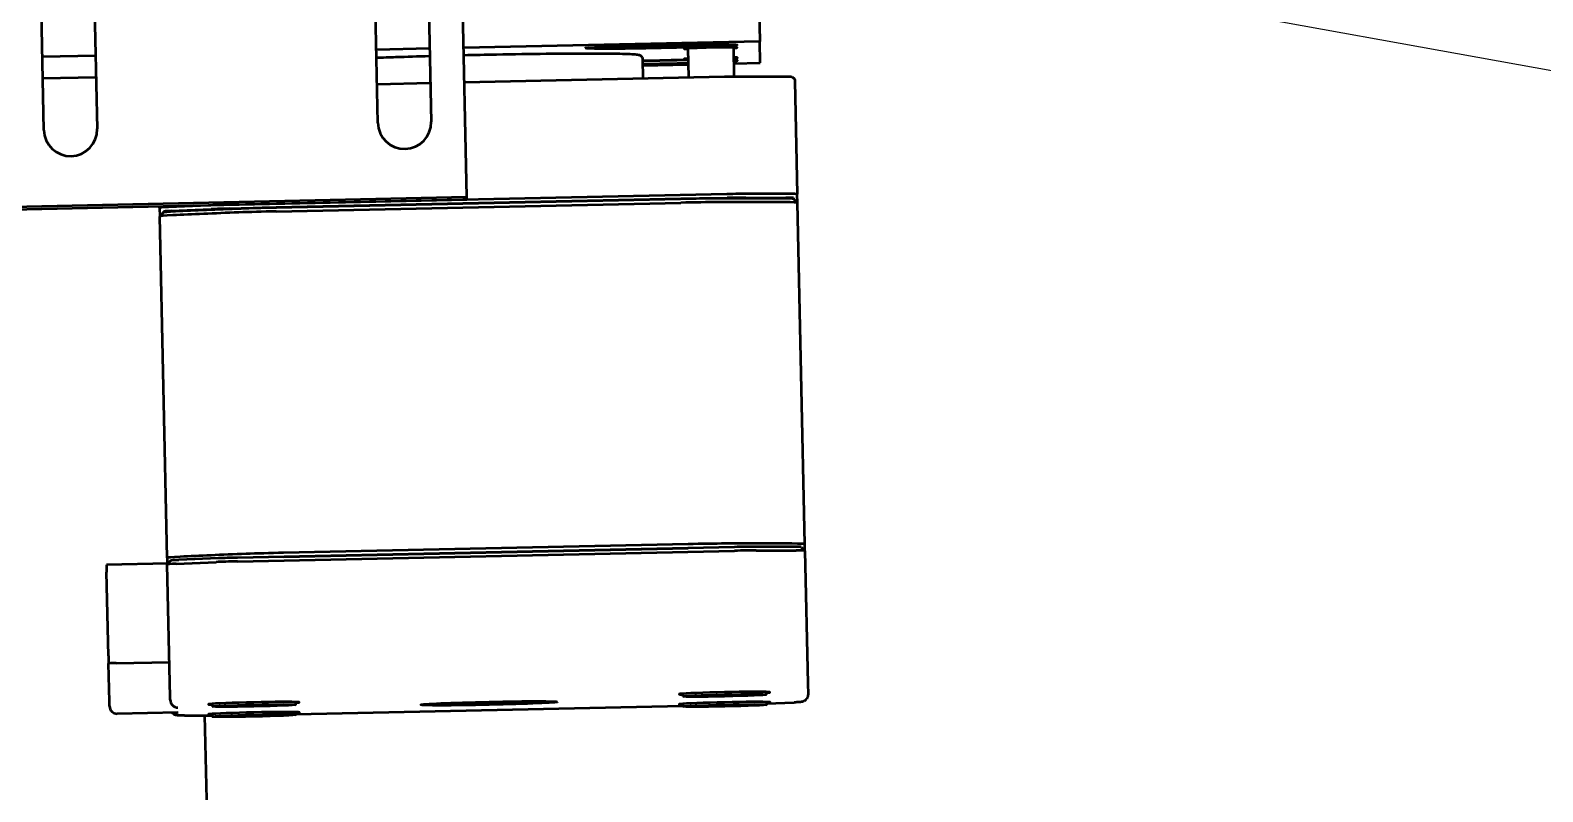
# Model space of a CAD drawing. Header units: millimetres. Extents: x 0 to 2625, y 0 to 1856.
# Drawn here: x 1769.8 to 1869.4, y 1413.7 to 1463.9 of the extents above; entities that cross this region are included whole.
import ezdxf

# ---------------------------------------------------------------- set-up
doc = ezdxf.new("R2010")
doc.units = ezdxf.units.MM
doc.header["$LTSCALE"] = 6.25
doc.layers.add('Symbol (ISO)', color=7, linetype='Continuous', lineweight=25)
doc.layers.add('Visible (ISO)', color=7, linetype='Continuous', lineweight=50)
doc.styles.add('Note Text (ISO)', font='tahoma.ttf')
doc.dimstyles.new('Default - Method 1b (ISO)$7', dxfattribs={"dimscale": 6.25, "dimtxt": 3.5, "dimasz": 2.5, "dimexe": 3.175, "dimexo": 0, "dimgap": 0.762, "dimtad": 1, "dimtoh": 1, "dimrnd": 1e-08, "dimtxsty": 'Note Text (ISO)', "dimcen": 0.09, "dimdle": 10, "dimclrd": 256, "dimclre": 256, "dimclrt": 256, "dimazin": 2, "dimtfac": 1, "dimtmove": 0, "dimatfit": 3, "dimfxl": 1, "dimtolj": 1, "dimlwd": -1, "dimlwe": -1, "dimarcsym": 0})

msp = doc.modelspace()

# ---------------------------------------------------------------- linework, layer by layer
at = {"layer": 'Visible (ISO)'}
for p, q in [((1773.449, 1490.967), (1774.169, 1457.382)), ((1792.665, 1457.779), (1791.945, 1491.364)), ((1795.444, 1491.439), (1796.164, 1457.854)), ((1798.521, 1452.905), (1797.693, 1491.487)), ((1770.67, 1457.307), (1769.95, 1490.892)), ((1817.638, 1471.143), (1817.809, 1463.147)), ((1817.809, 1463.147), (1798.31, 1462.729)), ((1817.84, 1461.732), (1817.809, 1463.147)), ((1774.066, 1462.209), (1770.566, 1462.134)), ((1796.061, 1462.68), (1792.561, 1462.605)), ((1806.817, 1462.716), (1806.769, 1462.762)), ((1813.069, 1462.689), (1813.11, 1460.782)), ((1815.813, 1462.909), (1815.859, 1462.957)), ((1816.068, 1462.753), (1816.109, 1460.844)), ((1810.084, 1461.973), (1810.111, 1460.718)), ((1810.093, 1461.566), (1813.092, 1461.63)), ((1816.091, 1461.694), (1817.84, 1461.732)), ((1770.597, 1460.719), (1774.096, 1460.794)), ((1792.61, 1460.343), (1796.109, 1460.418)), ((1798.359, 1460.466), (1815.481, 1460.833)), ((1816.69, 1460.848), (1819.319, 1460.848)), ((1820.117, 1460.54), (1820.277, 1453.093)), ((1819.69, 1453.111), (1817.061, 1453.111)), ((1768.528, 1452.261), (1798.521, 1452.905)), ((1768.531, 1452.09), (1798.524, 1452.733)), ((1778.286, 1452.192), (1778.284, 1452.299)), ((1778.286, 1452.192), (1778.298, 1451.627)), ((1781.498, 1452.348), (1778.871, 1452.235)), ((1815.647, 1453.093), (1782.911, 1452.391)), ((1782.917, 1452.136), (1815.653, 1452.838)), ((1812.607, 1452.772), (1785.963, 1452.201)), ((1785.968, 1451.956), (1812.612, 1452.528)), ((1798.524, 1452.733), (1798.521, 1452.905)), ((1816.89, 1452.853), (1819.519, 1452.853)), ((1820.032, 1452.838), (1820.033, 1452.773)), ((1820.032, 1452.774), (1820.288, 1452.53)), ((1820.289, 1452.528), (1820.277, 1453.093)), ((1820.771, 1430.038), (1820.289, 1452.528)), ((1778.781, 1429.138), (1778.298, 1451.627)), ((1778.544, 1451.884), (1778.299, 1451.629)), ((1778.543, 1451.883), (1778.542, 1451.948)), ((1779.053, 1451.985), (1781.68, 1452.098)), ((1816.146, 1429.848), (1783.41, 1429.146)), ((1783.415, 1428.902), (1816.151, 1429.604)), ((1813.094, 1430.038), (1786.45, 1429.467)), ((1786.456, 1429.212), (1813.1, 1429.783)), ((1820.012, 1429.864), (1817.383, 1429.864)), ((1817.565, 1429.622), (1820.194, 1429.622)), ((1820.525, 1429.849), (1820.78, 1429.605)), ((1820.78, 1429.604), (1820.771, 1430.038)), ((1820.78, 1429.604), (1820.968, 1420.858)), ((1778.848, 1428.764), (1774.79, 1428.677)), ((1774.79, 1428.677), (1774.8, 1428.188)), ((1778.781, 1429.138), (1778.789, 1428.763)), ((1779.035, 1428.959), (1778.79, 1428.704)), ((1778.978, 1419.957), (1778.79, 1428.703)), ((1779.375, 1428.746), (1782.002, 1428.859)), ((1782.173, 1429.109), (1779.546, 1428.996)), ((1774.918, 1422.691), (1774.8, 1428.188)), ((1774.918, 1422.691), (1774.929, 1422.18)), ((1775.429, 1422.202), (1778.928, 1422.277)), ((1774.983, 1419.681), (1774.929, 1422.18)), ((1818.229, 1420.306), (1818.233, 1420.131)), ((1820.968, 1420.858), (1820.983, 1420.156)), ((1774.989, 1419.36), (1774.983, 1419.681)), ((1778.981, 1419.778), (1778.978, 1419.957)), ((1781.738, 1419.524), (1781.741, 1419.348)), ((1782.946, 1419.374), (1783.119, 1419.393)), ((1783.83, 1419.388), (1782.946, 1419.374)), ((1783.119, 1419.393), (1784.004, 1419.407)), ((1783.78, 1419.362), (1783.993, 1419.386)), ((1784.499, 1419.374), (1783.78, 1419.362)), ((1784.269, 1419.416), (1784.482, 1419.44)), ((1784.482, 1419.44), (1785.201, 1419.451)), ((1784.499, 1419.374), (1784.506, 1419.44)), ((1784.712, 1419.397), (1784.499, 1419.374)), ((1785.862, 1419.421), (1784.978, 1419.407)), ((1785.201, 1419.451), (1784.988, 1419.428)), ((1785.151, 1419.426), (1786.035, 1419.44)), ((1785.862, 1419.421), (1785.854, 1419.437)), ((1786.035, 1419.44), (1785.862, 1419.421)), ((1787.236, 1419.641), (1787.24, 1419.466)), ((1787.253, 1418.844), (1812.748, 1419.391)), ((1812.73, 1420.188), (1812.734, 1420.013)), ((1812.745, 1419.524), (1812.748, 1419.348)), ((1813.957, 1420.044), (1814.242, 1420.065)), ((1814.797, 1420.054), (1813.957, 1420.044)), ((1814.014, 1419.384), (1814.383, 1419.406)), ((1814.802, 1419.392), (1814.014, 1419.384)), ((1814.242, 1420.065), (1815.082, 1420.075)), ((1814.383, 1419.406), (1815.171, 1419.413)), ((1814.428, 1419.36), (1814.883, 1419.387)), ((1815.069, 1419.366), (1814.428, 1419.36)), ((1814.565, 1420.025), (1814.915, 1420.051)), ((1815.247, 1420.034), (1814.565, 1420.025)), ((1815.069, 1419.366), (1815.08, 1419.412)), ((1815.524, 1419.393), (1815.069, 1419.366)), ((1815.247, 1420.034), (1815.255, 1420.081)), ((1815.598, 1420.059), (1815.247, 1420.034)), ((1815.369, 1420.084), (1815.72, 1420.109)), ((1815.472, 1419.421), (1815.926, 1419.448)), ((1815.72, 1420.109), (1816.403, 1420.118)), ((1816.612, 1419.408), (1815.824, 1419.401)), ((1816.725, 1420.078), (1815.886, 1420.068)), ((1815.926, 1419.448), (1816.567, 1419.454)), ((1816.403, 1420.118), (1816.052, 1420.092)), ((1816.567, 1419.454), (1816.113, 1419.427)), ((1816.171, 1420.089), (1817.01, 1420.099)), ((1816.194, 1419.422), (1816.982, 1419.43)), ((1816.612, 1419.408), (1816.604, 1419.426)), ((1816.982, 1419.43), (1816.612, 1419.408)), ((1816.725, 1420.078), (1816.717, 1420.096)), ((1817.01, 1420.099), (1816.725, 1420.078)), ((1818.243, 1419.642), (1818.247, 1419.466)), ((1818.246, 1419.535), (1820.066, 1419.614)), ((1779.488, 1418.956), (1775.5, 1418.871)), ((1779.932, 1418.753), (1781.754, 1418.753)), ((1781.253, 1418.753), (1782.687, 1351.876)), ((1781.752, 1418.859), (1781.756, 1418.683)), ((1783.067, 1418.724), (1783.495, 1418.746)), ((1783.81, 1418.728), (1783.067, 1418.724)), ((1783.336, 1418.696), (1783.862, 1418.723)), ((1783.94, 1418.699), (1783.336, 1418.696)), ((1783.495, 1418.746), (1784.237, 1418.75)), ((1783.94, 1418.699), (1783.953, 1418.749)), ((1784.466, 1418.727), (1783.94, 1418.699)), ((1784.544, 1418.758), (1785.07, 1418.785)), ((1785.515, 1418.739), (1784.773, 1418.734)), ((1785.07, 1418.785), (1785.674, 1418.789)), ((1785.674, 1418.789), (1785.148, 1418.762)), ((1785.2, 1418.756), (1785.942, 1418.761)), ((1785.515, 1418.739), (1785.506, 1418.758)), ((1785.942, 1418.761), (1785.515, 1418.739)), ((1787.251, 1418.977), (1787.254, 1418.801))]:
    msp.add_line(p, q, dxfattribs=at)
msp.add_arc((1775.489, 1419.37), 0.5, 181.22868, 271.22868, dxfattribs=at)
for centre, major_axis in [((1811.315, 1462.814), (-4.999, -0.107)), ((1811.315, 1462.814), (4.499, 0.096)), ((1784.491, 1419.407), (-2.749, -0.059)), ((1799.991, 1419.557), (4.499, 0.096)), ((1815.484, 1420.072), (-2.749, -0.059)), ((1815.498, 1419.407), (-2.749, -0.059)), ((1784.505, 1418.742), (-2.749, -0.059))]:
    msp.add_ellipse(centre, major_axis=major_axis, ratio=0.021443, dxfattribs=at)
for centre, major_axis, ratio, start_param, end_param in [((1814.569, 1462.702), (-1.75, -0.038), 0.021443, 2.600493, 6.824285), ((1814.583, 1462.037), (1.75, 0.038), 0.021443, 5.742086, 6.824285), ((1811.337, 1461.785), (4.999, 0.107), 0.021443, 1.212978, 1.823237), ((1811.337, 1461.785), (4.499, 0.096), 0.021443, 1.171092, 1.852009), ((1811.337, 1461.785), (-4.499, -0.096), 0.021443, 1.289584, 1.970501), ((1811.337, 1461.785), (-4.999, -0.107), 0.021443, 1.318355, 1.928615), ((1814.583, 1462.037), (-1.75, -0.038), 0.021443, 5.742086, 6.824285), ((1811.337, 1461.785), (4.999, 0.107), 0.021443, 5.966367, 6.600003), ((1772.42, 1457.345), (1.75, 0.038), 0.99977, 3.141593, 6.283185), ((1794.414, 1457.817), (1.75, 0.038), 0.99977, 3.141593, 6.283185), ((1815.648, 1453.05), (-2, -0.043), 0.021443, 3.926991, 4.712389), ((1818.277, 1453.05), (2, 0.043), 0.021443, 0, 0.785398), ((1780.286, 1452.235), (-2, -0.043), 0.021443, 5.497787, 6.283185), ((1799.294, 1452.042), (-25.344, -0.544), 0.021443, 5.377194, 5.61838), ((1782.912, 1452.348), (-2, -0.043), 0.021443, 4.712389, 5.497787), ((1782.918, 1452.098), (1.75, 0.038), 0.021443, 1.570796, 2.356194), ((1785.964, 1452.121), (-3.749, -0.08), 0.021443, 4.712389, 5.377194), ((1812.609, 1452.692), (-3.749, -0.08), 0.021443, 4.047584, 4.712389), ((1812.614, 1452.442), (3.999, 0.086), 0.021443, 0.905991, 1.570796), ((1799.294, 1452.042), (-25.344, -0.544), 0.021443, 3.806398, 4.047584), ((1799.3, 1451.792), (25.594, 0.549), 0.021443, 0.664805, 0.905991), ((1815.653, 1452.8), (1.75, 0.038), 0.021443, 0.785398, 1.570796), ((1816.284, 1452.692), (3.749, 0.08), 0.021443, 0.021449, 0.664805), ((1816.29, 1452.442), (3.999, 0.086), 0.021443, 0, 0.664805), ((1818.282, 1452.8), (1.75, 0.038), 0.021443, 0, 0.785398), ((1782.297, 1451.713), (-3.999, -0.086), 0.021443, 5.61838, 6.283185), ((1780.291, 1451.985), (-1.75, -0.038), 0.021443, 5.497787, 6.283185), ((1782.292, 1451.963), (-3.749, -0.08), 0.021443, 5.61838, 6.261736), ((1799.3, 1451.792), (25.594, 0.549), 0.021443, 2.235601, 2.476788), ((1785.97, 1451.871), (3.999, 0.086), 0.021443, 1.570796, 2.235601), ((1782.78, 1429.223), (-3.999, -0.086), 0.021443, 5.61838, 6.283185), ((1799.782, 1429.302), (-25.594, -0.549), 0.021443, 5.377194, 5.61838), ((1786.452, 1429.381), (-3.999, -0.086), 0.021443, 4.712389, 5.377194), ((1813.096, 1429.953), (-3.999, -0.086), 0.021443, 4.047584, 4.712389), ((1799.782, 1429.302), (-25.594, -0.549), 0.021443, 3.806398, 4.047584), ((1816.146, 1429.811), (-1.75, -0.038), 0.021443, 3.926991, 4.712389), ((1816.152, 1429.561), (2, 0.043), 0.021443, 0.785398, 1.570796), ((1816.772, 1429.953), (3.999, 0.086), 0.021443, 0, 0.664805), ((1818.775, 1429.811), (1.75, 0.038), 0.021443, 0.021449, 0.785398), ((1818.781, 1429.561), (2, 0.043), 0.021443, 0, 0.785398), ((1780.79, 1428.746), (-2, -0.043), 0.021443, 5.497787, 6.283185), ((1780.784, 1428.996), (-1.75, -0.038), 0.021443, 5.497787, 6.261736), ((1783.416, 1428.859), (2, 0.043), 0.021443, 1.570796, 2.356194), ((1783.411, 1429.109), (-1.75, -0.038), 0.021443, 4.712389, 5.497787), ((1775.429, 1422.191), (-0.5, -0.011), 0.021443, 4.712389, 6.283185), ((1815.48, 1420.221), (2.999, 0.064), 0.021443, 5.872047, 9.835916), ((1779.482, 1419.778), (-0.365, 0.35), 0.978782, 0.774676, 2.345472), ((1784.487, 1419.557), (2.999, 0.064), 0.021443, 5.872047, 9.835916), ((1784.491, 1419.407), (-0.696, -0.015), 0.021443, 0.323371, 0.774165), ((1784.491, 1419.407), (-0.696, -0.015), 0.021443, 5.03576, 5.486554), ((1784.491, 1419.407), (0.696, 0.015), 0.021443, 5.03576, 5.486554), ((1784.491, 1419.407), (0.696, 0.015), 0.021443, 0.323371, 0.774165), ((1815.495, 1419.557), (2.999, 0.064), 0.021443, 5.872047, 9.835916), ((1815.484, 1420.072), (-0.696, -0.015), 0.021443, 0.164147, 0.614941), ((1815.498, 1419.407), (-0.696, -0.015), 0.021443, 0.036468, 0.487262), ((1815.484, 1420.072), (-0.696, -0.015), 0.021443, 4.876536, 5.32733), ((1815.498, 1419.407), (-0.696, -0.015), 0.021443, 4.748857, 5.199651), ((1815.498, 1419.407), (0.696, 0.015), 0.021443, 4.748857, 5.199651), ((1815.484, 1420.072), (0.696, 0.015), 0.021443, 4.876536, 5.32733), ((1815.484, 1420.072), (0.696, 0.015), 0.021443, 0.164147, 0.614941), ((1815.498, 1419.407), (0.696, 0.015), 0.021443, 0.036468, 0.487262), ((1779.488, 1419.456), (-0.35, -0.365), 0.978782, 0.774676, 0.79612), ((1784.502, 1418.892), (2.999, 0.064), 0.021443, 5.872047, 9.835916), ((1784.505, 1418.742), (-0.696, -0.015), 0.021443, 6.226306, 6.677099), ((1784.505, 1418.742), (-0.696, -0.015), 0.021443, 4.655509, 5.106303), ((1784.505, 1418.742), (0.696, 0.015), 0.021443, 4.655509, 5.106303), ((1784.505, 1418.742), (0.696, 0.015), 0.021443, 6.226306, 6.677099)]:
    msp.add_ellipse(centre, major_axis=major_axis, ratio=ratio, start_param=start_param, end_param=end_param, dxfattribs=at)
for points, knots in [([(1792.573, 1462.08), (1792.977, 1462.095), (1793.403, 1462.111), (1794.55, 1462.149), (1795.297, 1462.172), (1796.071, 1462.193)], [5.6303087, 5.6303087, 5.6303087, 5.6303087, 5.7728321, 5.7728321, 5.9987088, 5.9987088, 5.9987088, 5.9987088]), ([(1798.32, 1462.25), (1799.035, 1462.266), (1799.755, 1462.281), (1801.598, 1462.316), (1802.707, 1462.332), (1804.765, 1462.355), (1805.714, 1462.361), (1807.357, 1462.362), (1808.051, 1462.357), (1809.118, 1462.336), (1809.48, 1462.322), (1809.738, 1462.292), (1809.778, 1462.287), (1809.848, 1462.269), (1809.872, 1462.264), (1809.931, 1462.233), (1809.952, 1462.221), (1810.001, 1462.178), (1810.032, 1462.147), (1810.072, 1462.06), (1810.083, 1462.017), (1810.084, 1461.973)], [6.212619, 6.212619, 6.212619, 6.212619, 6.413401, 6.413401, 6.733601, 6.733601, 7.053915, 7.053915, 7.374688, 7.374688, 7.698206, 7.698206, 7.776094, 7.776094, 7.815038, 7.815038, 7.830233, 7.830233, 7.844714, 7.844714, 7.853982, 7.853982, 7.853982, 7.853982]), ([(1815.481, 1460.833), (1815.666, 1460.837), (1815.854, 1460.84), (1816.201, 1460.845), (1816.366, 1460.847), (1816.574, 1460.848), (1816.634, 1460.848), (1816.69, 1460.848)], [0, 0, 0, 0, 0.0555475, 0.0555475, 0.110112, 0.110112, 0.1335891, 0.1335891, 0.1335891, 0.1335891]), ([(1819.319, 1460.848), (1819.452, 1460.848), (1819.565, 1460.847), (1819.736, 1460.844), (1819.783, 1460.843), (1819.854, 1460.833), (1819.863, 1460.832), (1819.887, 1460.826), (1819.902, 1460.823), (1819.934, 1460.811), (1819.951, 1460.803), (1819.983, 1460.784), (1819.999, 1460.773), (1820.033, 1460.743), (1820.051, 1460.723), (1820.083, 1460.676), (1820.096, 1460.647), (1820.112, 1460.592), (1820.116, 1460.566), (1820.117, 1460.54)], [0, 0, 0, 0, 0.05631, 0.05631, 0.1125832, 0.1125832, 0.1203644, 0.1203644, 0.1275586, 0.1275586, 0.1338202, 0.1338202, 0.1397727, 0.1397727, 0.1478563, 0.1478563, 0.157237, 0.157237, 0.1651385, 0.1651385, 0.1651385, 0.1651385]), ([(1820.983, 1420.156), (1820.984, 1420.106), (1820.977, 1420.055), (1820.949, 1419.955), (1820.925, 1419.906), (1820.865, 1419.818), (1820.828, 1419.779), (1820.766, 1419.732), (1820.745, 1419.718), (1820.704, 1419.696), (1820.685, 1419.686), (1820.652, 1419.674), (1820.639, 1419.669), (1820.608, 1419.659), (1820.592, 1419.655), (1820.565, 1419.65), (1820.553, 1419.648), (1820.524, 1419.643), (1820.508, 1419.641), (1820.442, 1419.634), (1820.386, 1419.63), (1820.243, 1419.622), (1820.16, 1419.618), (1820.066, 1419.614)], [0, 0, 0, 0, 0.0151066, 0.0151066, 0.0311533, 0.0311533, 0.0471474, 0.0471474, 0.0548307, 0.0548307, 0.0616068, 0.0616068, 0.0665707, 0.0665707, 0.0740027, 0.0740027, 0.0814813, 0.0814813, 0.095633, 0.095633, 0.1381688, 0.1381688, 0.177806, 0.177806, 0.177806, 0.177806]), ([(1779.932, 1418.753), (1779.812, 1418.753), (1779.71, 1418.754), (1779.591, 1418.756), (1779.557, 1418.757), (1779.505, 1418.76), (1779.486, 1418.761), (1779.446, 1418.766), (1779.426, 1418.768), (1779.383, 1418.777), (1779.367, 1418.781), (1779.331, 1418.792), (1779.31, 1418.799), (1779.265, 1418.819), (1779.24, 1418.833), (1779.182, 1418.872), (1779.149, 1418.9), (1779.116, 1418.937), (1779.111, 1418.942), (1779.107, 1418.948)], [0, 0, 0, 0, 0.0506319, 0.0506319, 0.076371, 0.076371, 0.0940151, 0.0940151, 0.107357, 0.107357, 0.1137327, 0.1137327, 0.1207126, 0.1207126, 0.1294178, 0.1294178, 0.1421605, 0.1421605, 0.1443721, 0.1443721, 0.1443721, 0.1443721])]:
    msp.add_open_spline(points, degree=3, knots=knots, dxfattribs=at)
for points, weights in [([(1783.83, 1419.388), (1783.831, 1419.396), (1783.831, 1419.404)], [1.01316227727, 1.01325098426, 1.01333874882]), ([(1783.993, 1419.407), (1783.993, 1419.396), (1783.993, 1419.386)], [1.01339055668, 1.01327720795, 1.01316227723]), ([(1784.712, 1419.397), (1784.712, 1419.421), (1784.712, 1419.444)], [1.01316227727, 1.01341293954, 1.01365607674]), ([(1784.974, 1419.448), (1784.976, 1419.427), (1784.978, 1419.407)], [1.01360541123, 1.0133868647, 1.01316227723]), ([(1784.988, 1419.448), (1784.988, 1419.438), (1784.988, 1419.428)], [1.01337944049, 1.01327157421, 1.01316227723]), ([(1814.797, 1420.054), (1814.797, 1420.063), (1814.798, 1420.072)], [1.01316227981, 1.01325574878, 1.01334817142]), ([(1814.802, 1419.392), (1814.802, 1419.401), (1814.803, 1419.41)], [1.01316227807, 1.013261865, 1.01336026415]), ([(1814.883, 1419.411), (1814.883, 1419.399), (1814.883, 1419.387)], [1.01341829286, 1.01329128204, 1.01316227808]), ([(1814.915, 1420.073), (1814.915, 1420.062), (1814.915, 1420.051)], [1.01340270557, 1.01328337074, 1.01316227979]), ([(1815.524, 1419.393), (1815.524, 1419.409), (1815.524, 1419.424)], [1.01316227808, 1.01333496867, 1.0135040876]), ([(1815.598, 1420.059), (1815.598, 1420.08), (1815.598, 1420.101)], [1.01316227981, 1.01338634024, 1.01360438806]), ([(1815.82, 1419.442), (1815.822, 1419.421), (1815.824, 1419.401)], [1.01360316628, 1.01338571168, 1.01316227807]), ([(1815.881, 1420.111), (1815.883, 1420.09), (1815.886, 1420.068)], [1.01362890697, 1.01339894751, 1.01316227978]), ([(1816.051, 1420.114), (1816.052, 1420.103), (1816.052, 1420.092)], [1.01339104563, 1.0132774571, 1.01316227979]), ([(1816.112, 1419.45), (1816.112, 1419.438), (1816.113, 1419.427)], [1.0134059421, 1.01328501214, 1.01316227808]), ([(1783.81, 1418.728), (1783.81, 1418.738), (1783.811, 1418.748)], [1.01316227984, 1.01326802565, 1.01337243222]), ([(1783.863, 1418.748), (1783.862, 1418.735), (1783.862, 1418.723)], [1.01343396955, 1.01329924812, 1.01316227986]), ([(1784.466, 1418.727), (1784.466, 1418.741), (1784.466, 1418.756)], [1.01316227985, 1.01332430132, 1.01348317883]), ([(1784.769, 1418.77), (1784.771, 1418.752), (1784.773, 1418.734)], [1.01354402647, 1.0133553862, 1.01316227986]), ([(1785.146, 1418.786), (1785.147, 1418.774), (1785.148, 1418.762)], [1.01342093227, 1.01329262344, 1.01316227986]), ([(1785.2, 1418.756), (1785.2, 1418.757), (1785.2, 1418.758)], [1.01316227984, 1.01317172266, 1.0131811548])]:
    msp.add_rational_spline(points, weights, degree=2, dxfattribs=at)

# ---------------------------------------------------------------- leaders
at = {"layer": 'Symbol (ISO)', "annotation_type": 0, "has_hookline": 1, "hookline_direction": 0, "text_width": 436.178}
msp.add_leader([(1792.29, 1475.271), (1960.207, 1444.926)], dimstyle='Default - Method 1b (ISO)$7', override={"dimtad": 0}, dxfattribs=at)

doc.saveas('drawing.dxf')
